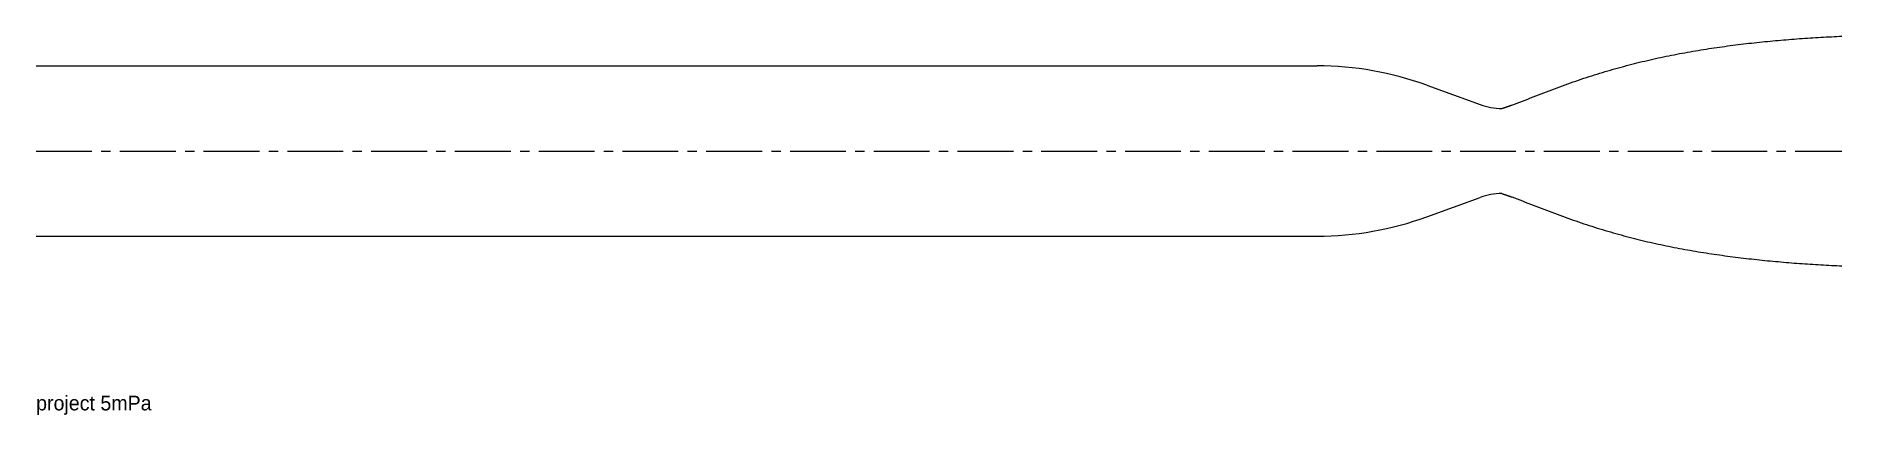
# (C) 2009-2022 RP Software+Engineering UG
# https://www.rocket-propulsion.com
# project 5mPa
# Model space of a CAD drawing. Header units: millimetres. Extents: x 0 to 616, y -90 to 39.
import ezdxf

# ---------------------------------------------------------------- set-up
doc = ezdxf.new("R2010")
doc.units = ezdxf.units.MM
doc.linetypes.add('CENTER2', pattern=[28.575, 19.05, -3.175, 3.175, -3.175])
doc.layers.get('0').update_dxf_attribs({"color": 1})
doc.layers.add('Dimensions', color=5, linetype='Continuous')
doc.styles.get("Standard").update_dxf_attribs({"font": 'txt', "width": 0.75})

# ---------------------------------------------------------------- blocks, each defined once
blk = doc.blocks.new('CHAMBER_COUNTOR')
for p, q in [((0, 29), (437.04644, 29)), ((474.443764, 22.405843), (492.561062, 15.811685)), ((474.443764, -22.405843), (492.561062, -15.811685)), ((0, -29), (437.04644, -29))]:
    blk.add_line(p, q)
at = {"color": 3, "linetype": 'CENTER2'}
blk.add_line((0, 0), (616, 0), dxfattribs=at)
for points in [[(500, 14.5), (500.005829, 14.501855), (500.011658, 14.503717), (500.017487, 14.505585), (500.023317, 14.50746), (500.029146, 14.509342), (500.034975, 14.511231), (500.040804, 14.513126), (500.046633, 14.515027), (500.052462, 14.517064), (500.058291, 14.519093), (500.087437, 14.529039), (500.116583, 14.538648), (500.145729, 14.547378), (500.174874, 14.555747), (500.20402, 14.564376), (500.233166, 14.573263), (500.262312, 14.582805), (500.291457, 14.592638), (500.320603, 14.602375), (500.349749, 14.612015), (500.378894, 14.621556), (500.40804, 14.630953), (500.437186, 14.640277), (500.466332, 14.649526), (500.495477, 14.658701), (500.553769, 14.676325), (500.61206, 14.693462), (500.670352, 14.711351), (500.728643, 14.730499), (500.786935, 14.750738), (500.845226, 14.770616), (500.903518, 14.790005), (500.961809, 14.808665), (501.020101, 14.827417), (501.078392, 14.846261), (501.136683, 14.864508), (501.194975, 14.883039), (501.253266, 14.902347), (501.311558, 14.922431), (501.369849, 14.945139), (501.428141, 14.967438), (501.486432, 14.989058), (501.544724, 15.009634), (501.603015, 15.028535), (501.661307, 15.047721), (501.719598, 15.067192), (501.777889, 15.086949), (501.836181, 15.107911), (501.894472, 15.128605), (501.952764, 15.14902), (502.011055, 15.169156), (502.069347, 15.188343), (502.127638, 15.207384), (502.18593, 15.226628), (502.244221, 15.246076), (502.302513, 15.265728), (502.360804, 15.28559), (502.419095, 15.305652), (502.477387, 15.325912), (502.535678, 15.346372), (502.59397, 15.367061), (502.652261, 15.387978), (502.710553, 15.409057), (502.768844, 15.430296), (502.827136, 15.451696), (502.885427, 15.473981), (502.943719, 15.496531), (503.00201, 15.518639), (503.060302, 15.540305), (503.118593, 15.56153), (503.176884, 15.581098), (503.235176, 15.600319), (503.293467, 15.619854), (503.351759, 15.639705), (503.41005, 15.659869), (504.318504, 15.990946), (505.226957, 16.329526), (506.135411, 16.672656), (507.043864, 17.025478), (507.952318, 17.371737), (508.860772, 17.720359), (509.769225, 18.073067), (510.677679, 18.425226), (511.586132, 18.775409), (512.494586, 19.129739), (513.403039, 19.481631), (514.311493, 19.831518), (515.219947, 20.181628), (516.1284, 20.528157), (517.036854, 20.872607), (517.945307, 21.216654), (518.853761, 21.554198), (519.762214, 21.889847), (520.670668, 22.220674), (521.579121, 22.551275), (522.487575, 22.876409), (523.396029, 23.200379), (524.304482, 23.521749), (525.212936, 23.83531), (526.121389, 24.147348), (527.029843, 24.454135), (527.938296, 24.762586), (528.84675, 25.062419), (529.755203, 25.358993), (530.663657, 25.648968), (531.572111, 25.937831), (532.480564, 26.225309), (533.389018, 26.500818), (534.297471, 26.78461), (535.205925, 27.052071), (536.114378, 27.317708), (537.022832, 27.581509), (537.931285, 27.843469), (538.839739, 28.104798), (539.748193, 28.351397), (540.656646, 28.601546), (541.5651, 28.843264), (542.473553, 29.091812), (543.382007, 29.324754), (544.29046, 29.559468), (545.198914, 29.788124), (546.107367, 30.014473), (547.015821, 30.233012), (547.924275, 30.45011), (548.832728, 30.665789), (549.741182, 30.880071), (550.649635, 31.094276), (551.558089, 31.291944), (552.466542, 31.496749), (553.374996, 31.69091), (554.28345, 31.895471), (555.191903, 32.080027), (556.100357, 32.263456), (557.00881, 32.452494), (557.917264, 32.639549), (558.825717, 32.817786), (559.734171, 32.985403), (560.642624, 33.165002), (561.551078, 33.329157), (562.459532, 33.494534), (563.367985, 33.667194), (564.276439, 33.823789), (565.184892, 33.979863), (566.093346, 34.135358), (567.001799, 34.291804), (567.910253, 34.433684), (568.818706, 34.583911), (569.72716, 34.726561), (570.635614, 34.868329), (571.544067, 35.004054), (572.452521, 35.139151), (573.360974, 35.274043), (574.269428, 35.409443), (575.177881, 35.532303), (576.086335, 35.658892), (576.994788, 35.790513), (577.903242, 35.900147), (578.811696, 36.024861), (579.720149, 36.139431), (580.628603, 36.247709), (581.537056, 36.365657), (582.44551, 36.472189), (583.353963, 36.579087), (584.262417, 36.686921), (585.17087, 36.783715), (586.079324, 36.887954), (586.987778, 36.983711), (587.896231, 37.08006), (588.804685, 37.176865), (589.713138, 37.261723), (590.621592, 37.35426), (591.530045, 37.44676), (592.438499, 37.524483), (593.346953, 37.620633), (594.255406, 37.691314), (595.16386, 37.77087), (596.072313, 37.852262), (596.980767, 37.925223), (597.88922, 38.006323), (598.797674, 38.075345), (599.706127, 38.148129), (600.614581, 38.210936), (601.523035, 38.279637), (602.431488, 38.341135), (603.339942, 38.410976), (604.248395, 38.468051), (605.156849, 38.530258), (606.065302, 38.5896), (606.973756, 38.642534), (607.882209, 38.711637), (608.790663, 38.754435), (609.699117, 38.809656), (610.60757, 38.859772), (611.516024, 38.912234), (612.424477, 38.954335), (613.332931, 38.998879), (614.241384, 39.045922), (615.149838, 39.09613), (616, 39.127038)], [(500, -14.5), (500.005829, -14.501855), (500.011658, -14.503717), (500.017487, -14.505585), (500.023317, -14.50746), (500.029146, -14.509342), (500.034975, -14.511231), (500.040804, -14.513126), (500.046633, -14.515027), (500.052462, -14.517064), (500.058291, -14.519093), (500.087437, -14.529039), (500.116583, -14.538648), (500.145729, -14.547378), (500.174874, -14.555747), (500.20402, -14.564376), (500.233166, -14.573263), (500.262312, -14.582805), (500.291457, -14.592638), (500.320603, -14.602375), (500.349749, -14.612015), (500.378894, -14.621556), (500.40804, -14.630953), (500.437186, -14.640277), (500.466332, -14.649526), (500.495477, -14.658701), (500.553769, -14.676325), (500.61206, -14.693462), (500.670352, -14.711351), (500.728643, -14.730499), (500.786935, -14.750738), (500.845226, -14.770616), (500.903518, -14.790005), (500.961809, -14.808665), (501.020101, -14.827417), (501.078392, -14.846261), (501.136683, -14.864508), (501.194975, -14.883039), (501.253266, -14.902347), (501.311558, -14.922431), (501.369849, -14.945139), (501.428141, -14.967438), (501.486432, -14.989058), (501.544724, -15.009634), (501.603015, -15.028535), (501.661307, -15.047721), (501.719598, -15.067192), (501.777889, -15.086949), (501.836181, -15.107911), (501.894472, -15.128605), (501.952764, -15.14902), (502.011055, -15.169156), (502.069347, -15.188343), (502.127638, -15.207384), (502.18593, -15.226628), (502.244221, -15.246076), (502.302513, -15.265728), (502.360804, -15.28559), (502.419095, -15.305652), (502.477387, -15.325912), (502.535678, -15.346372), (502.59397, -15.367061), (502.652261, -15.387978), (502.710553, -15.409057), (502.768844, -15.430296), (502.827136, -15.451696), (502.885427, -15.473981), (502.943719, -15.496531), (503.00201, -15.518639), (503.060302, -15.540305), (503.118593, -15.56153), (503.176884, -15.581098), (503.235176, -15.600319), (503.293467, -15.619854), (503.351759, -15.639705), (503.41005, -15.659869), (504.318504, -15.990946), (505.226957, -16.329526), (506.135411, -16.672656), (507.043864, -17.025478), (507.952318, -17.371737), (508.860772, -17.720359), (509.769225, -18.073067), (510.677679, -18.425226), (511.586132, -18.775409), (512.494586, -19.129739), (513.403039, -19.481631), (514.311493, -19.831518), (515.219947, -20.181628), (516.1284, -20.528157), (517.036854, -20.872607), (517.945307, -21.216654), (518.853761, -21.554198), (519.762214, -21.889847), (520.670668, -22.220674), (521.579121, -22.551275), (522.487575, -22.876409), (523.396029, -23.200379), (524.304482, -23.521749), (525.212936, -23.83531), (526.121389, -24.147348), (527.029843, -24.454135), (527.938296, -24.762586), (528.84675, -25.062419), (529.755203, -25.358993), (530.663657, -25.648968), (531.572111, -25.937831), (532.480564, -26.225309), (533.389018, -26.500818), (534.297471, -26.78461), (535.205925, -27.052071), (536.114378, -27.317708), (537.022832, -27.581509), (537.931285, -27.843469), (538.839739, -28.104798), (539.748193, -28.351397), (540.656646, -28.601546), (541.5651, -28.843264), (542.473553, -29.091812), (543.382007, -29.324754), (544.29046, -29.559468), (545.198914, -29.788124), (546.107367, -30.014473), (547.015821, -30.233012), (547.924275, -30.45011), (548.832728, -30.665789), (549.741182, -30.880071), (550.649635, -31.094276), (551.558089, -31.291944), (552.466542, -31.496749), (553.374996, -31.69091), (554.28345, -31.895471), (555.191903, -32.080027), (556.100357, -32.263456), (557.00881, -32.452494), (557.917264, -32.639549), (558.825717, -32.817786), (559.734171, -32.985403), (560.642624, -33.165002), (561.551078, -33.329157), (562.459532, -33.494534), (563.367985, -33.667194), (564.276439, -33.823789), (565.184892, -33.979863), (566.093346, -34.135358), (567.001799, -34.291804), (567.910253, -34.433684), (568.818706, -34.583911), (569.72716, -34.726561), (570.635614, -34.868329), (571.544067, -35.004054), (572.452521, -35.139151), (573.360974, -35.274043), (574.269428, -35.409443), (575.177881, -35.532303), (576.086335, -35.658892), (576.994788, -35.790513), (577.903242, -35.900147), (578.811696, -36.024861), (579.720149, -36.139431), (580.628603, -36.247709), (581.537056, -36.365657), (582.44551, -36.472189), (583.353963, -36.579087), (584.262417, -36.686921), (585.17087, -36.783715), (586.079324, -36.887954), (586.987778, -36.983711), (587.896231, -37.08006), (588.804685, -37.176865), (589.713138, -37.261723), (590.621592, -37.35426), (591.530045, -37.44676), (592.438499, -37.524483), (593.346953, -37.620633), (594.255406, -37.691314), (595.16386, -37.77087), (596.072313, -37.852262), (596.980767, -37.925223), (597.88922, -38.006323), (598.797674, -38.075345), (599.706127, -38.148129), (600.614581, -38.210936), (601.523035, -38.279637), (602.431488, -38.341135), (603.339942, -38.410976), (604.248395, -38.468051), (605.156849, -38.530258), (606.065302, -38.5896), (606.973756, -38.642534), (607.882209, -38.711637), (608.790663, -38.754435), (609.699117, -38.809656), (610.60757, -38.859772), (611.516024, -38.912234), (612.424477, -38.954335), (613.332931, -38.998879), (614.241384, -39.045922), (615.149838, -39.09613), (616, -39.127038)]]:
    blk.add_lwpolyline(points)
for centre, radius, start, end in [((437.04644, -80.342461), 109.342461, 70, 90), ((500, 36.25), 21.75, 250, 270), ((500, -36.25), 21.75, 90, 110), ((437.04644, 80.342461), 109.342461, 270, 290)]:
    blk.add_arc(centre, radius, start, end)
at = {"layer": 'Dimensions', "color": 3}
blk.add_text('project 5mPa', height=5, dxfattribs=at).set_placement((0, -88.363394))

msp = doc.modelspace()

# ---------------------------------------------------------------- block references
at = {"color": 3}
msp.add_blockref('CHAMBER_COUNTOR', (0, 0), dxfattribs=at)

doc.saveas('drawing.dxf')
